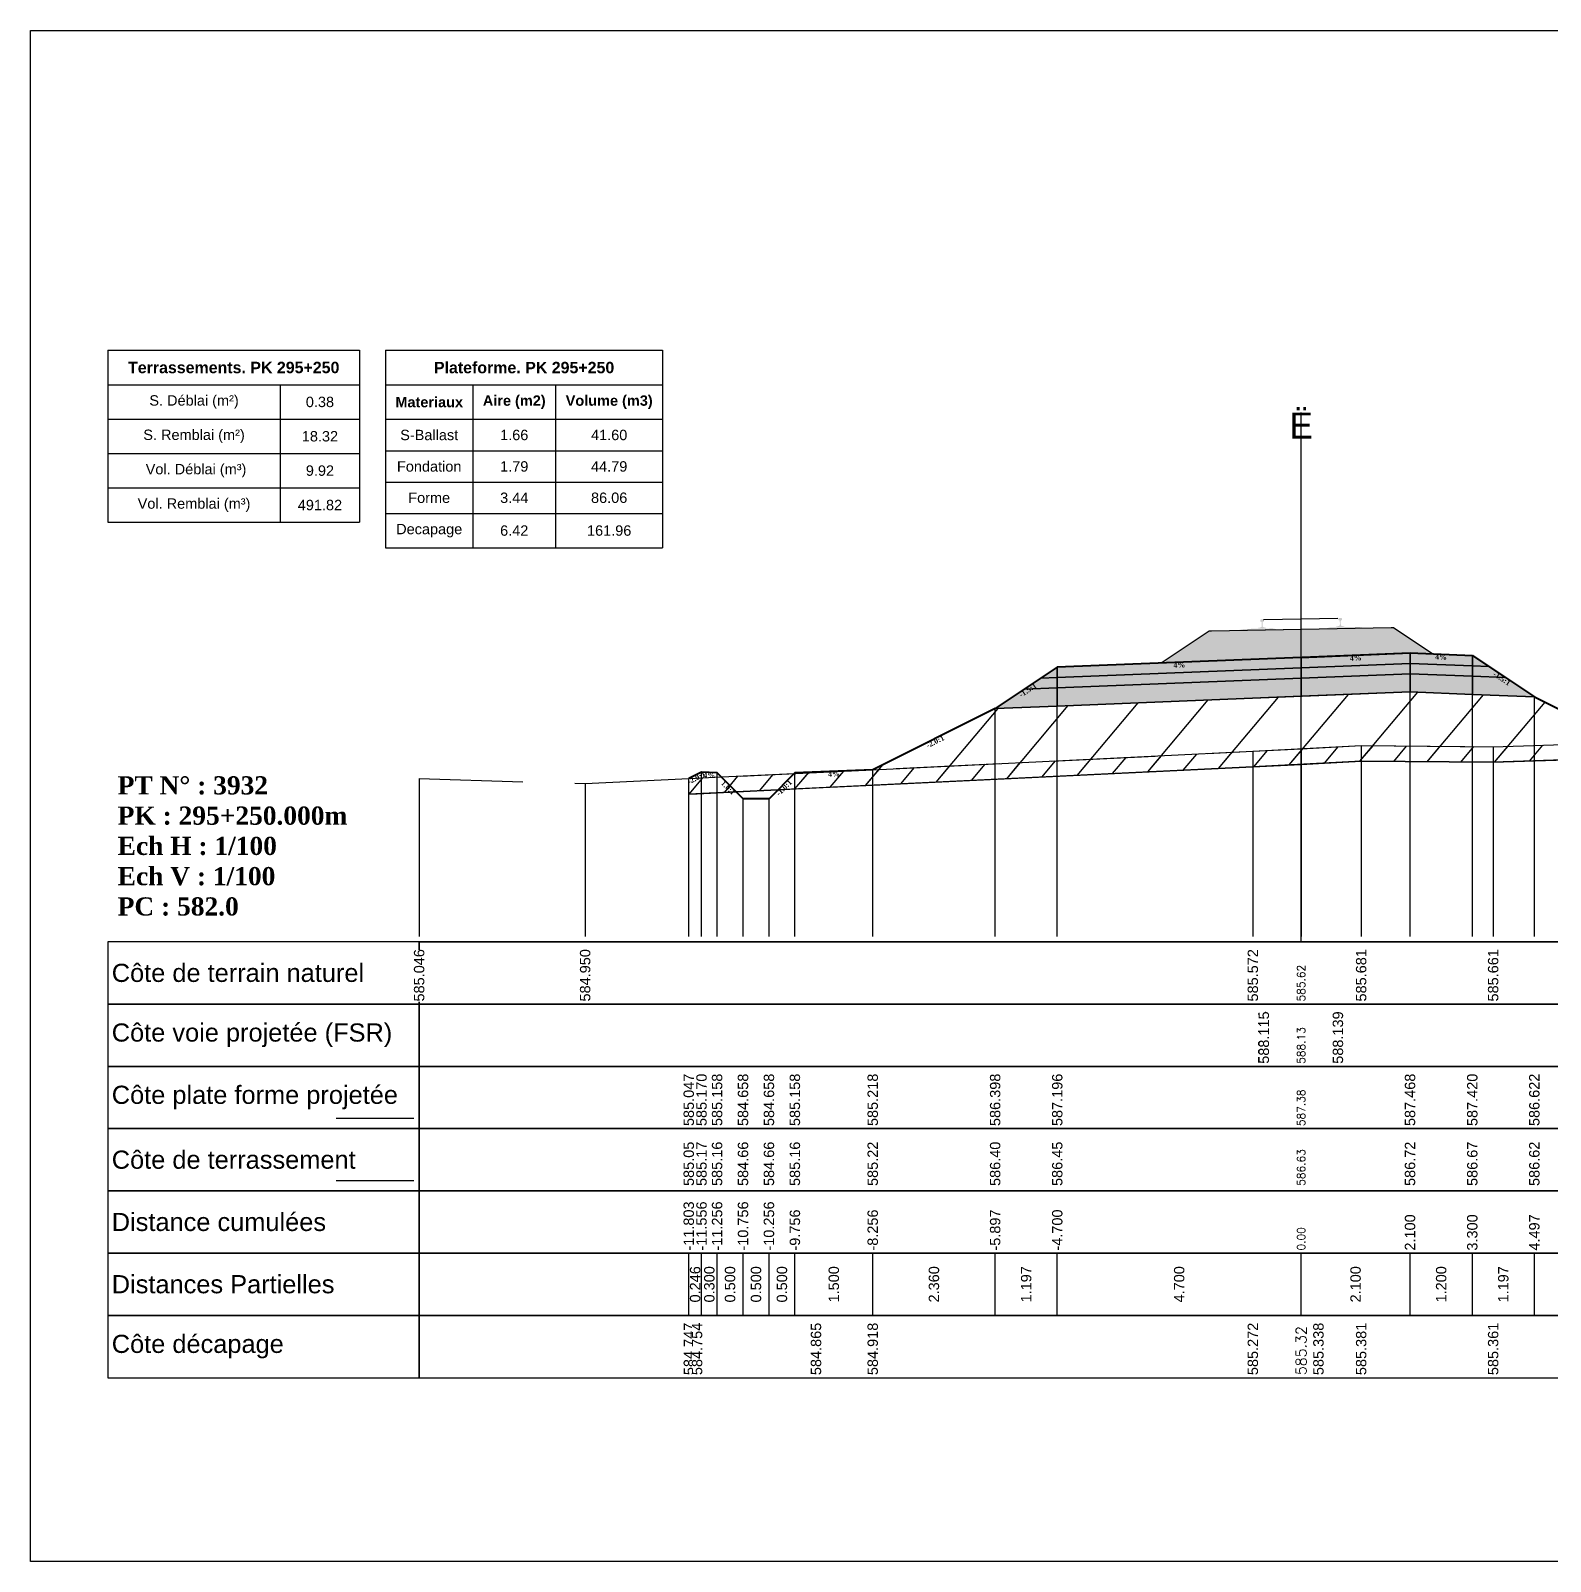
# Model space of a CAD drawing. Header units: millimetres. Extents: x 2762 to 3076, y 916 to 3305.
# Drawn here: x 2873.89 to 2903.18, y 1986.74 to 2016.24 of the extents above; entities that cross this region are included whole.
import ezdxf

# ---------------------------------------------------------------- set-up
doc = ezdxf.new("R2010")
doc.units = ezdxf.units.MM
doc.header["$LTSCALE"] = 2
doc.linetypes.add('CACHE', pattern=[9.525, 6.35, -3.175])
doc.linetypes.add('DASHED', pattern=[0.75, 0.5, -0.25])
for name, color, linetype in [('C-ANNO-TABL', 1, 'Continuous'), ('C-ANNO-TABL-TEXT', 150, 'Continuous'), ('C-ANNO-TABL-TITL', 150, 'Continuous'), ('C-ANNO-TABL-TTBL', 5, 'Continuous'), ('C-ROAD-CORR', 5, 'Continuous'), ('C-ROAD-SCTN', 7, 'Continuous')]:
    doc.layers.add(name, color=color, linetype=linetype)
doc.styles.add('ARIAL', font='arial.ttf')
doc.styles.add('C3D_Etiquette', font='romans.shx')
doc.styles.add('C3D_Profil_Travers', font='romans.shx')
doc.styles.get("Standard").update_dxf_attribs({"font": 'arial.ttf'})

msp = doc.modelspace()

# ---------------------------------------------------------------- hatches: boundary and pattern name
at = {"linetype": 'Continuous', "lineweight": -3}
msp.add_hatch(color=254, dxfattribs=at).paths.add_polyline_path([(2897.169, 2004.506), (2897.166, 2004.691), (2897.28, 2004.714), (2897.628, 2004.72), (2897.628, 2004.726), (2897.554, 2004.725), (2897.554, 2004.734), (2897.555, 2004.735), (2897.556, 2004.736), (2897.558, 2004.737), (2897.578, 2004.739), (2897.581, 2004.739), (2897.584, 2004.74), (2897.612, 2004.751), (2897.614, 2004.753), (2897.615, 2004.754), (2897.616, 2004.755), (2897.617, 2004.76), (2897.618, 2004.767), (2897.619, 2004.776), (2897.62, 2004.786), (2897.62, 2004.81), (2897.619, 2004.826), (2897.618, 2004.832), (2897.617, 2004.838), (2897.616, 2004.843), (2897.616, 2004.844), (2897.615, 2004.848), (2897.614, 2004.85), (2897.613, 2004.851), (2897.612, 2004.852), (2897.61, 2004.853), (2897.595, 2004.858), (2897.592, 2004.86), (2897.592, 2004.861), (2897.591, 2004.862), (2897.591, 2004.865), (2897.591, 2004.883), (2897.591, 2004.887), (2897.592, 2004.89), (2897.594, 2004.892), (2897.596, 2004.894), (2897.599, 2004.895), (2897.6, 2004.895), (2897.604, 2004.896), (2897.608, 2004.897), (2897.611, 2004.897), (2897.615, 2004.897), (2897.62, 2004.898), (2897.623, 2004.898), (2897.626, 2004.898), (2897.63, 2004.898), (2897.633, 2004.898), (2897.637, 2004.898), (2897.642, 2004.898), (2897.645, 2004.897), (2897.649, 2004.897), (2897.653, 2004.896), (2897.654, 2004.896), (2897.656, 2004.895), (2897.659, 2004.893), (2897.661, 2004.891), (2897.662, 2004.889), (2897.663, 2004.884), (2897.663, 2004.866), (2897.663, 2004.864), (2897.662, 2004.862), (2897.662, 2004.861), (2897.659, 2004.859), (2897.644, 2004.854), (2897.643, 2004.853), (2897.641, 2004.851), (2897.64, 2004.85), (2897.64, 2004.848), (2897.639, 2004.845), (2897.638, 2004.843), (2897.638, 2004.839), (2897.637, 2004.832), (2897.637, 2004.826), (2897.636, 2004.81), (2897.637, 2004.786), (2897.638, 2004.776), (2897.639, 2004.767), (2897.641, 2004.76), (2897.642, 2004.756), (2897.642, 2004.754), (2897.644, 2004.753), (2897.646, 2004.752), (2897.674, 2004.742), (2897.677, 2004.741), (2897.681, 2004.74), (2897.701, 2004.739), (2897.702, 2004.739), (2897.703, 2004.738), (2897.704, 2004.737), (2897.704, 2004.727), (2897.63, 2004.726), (2897.63, 2004.72), (2897.834, 2004.724), (2897.966, 2004.695), (2898.8, 2004.71), (2898.931, 2004.743), (2899.135, 2004.747), (2899.135, 2004.752), (2899.061, 2004.751), (2899.061, 2004.761), (2899.062, 2004.762), (2899.063, 2004.762), (2899.064, 2004.763), (2899.084, 2004.765), (2899.088, 2004.765), (2899.091, 2004.767), (2899.119, 2004.777), (2899.121, 2004.779), (2899.122, 2004.78), (2899.123, 2004.782), (2899.124, 2004.786), (2899.125, 2004.793), (2899.126, 2004.802), (2899.127, 2004.812), (2899.126, 2004.836), (2899.125, 2004.852), (2899.125, 2004.858), (2899.124, 2004.864), (2899.123, 2004.869), (2899.123, 2004.871), (2899.122, 2004.874), (2899.121, 2004.876), (2899.12, 2004.877), (2899.118, 2004.879), (2899.117, 2004.879), (2899.102, 2004.885), (2899.099, 2004.886), (2899.098, 2004.887), (2899.098, 2004.889), (2899.098, 2004.891), (2899.097, 2004.909), (2899.098, 2004.914), (2899.099, 2004.916), (2899.101, 2004.918), (2899.103, 2004.92), (2899.106, 2004.921), (2899.107, 2004.922), (2899.11, 2004.922), (2899.114, 2004.923), (2899.118, 2004.923), (2899.122, 2004.924), (2899.127, 2004.924), (2899.13, 2004.924), (2899.133, 2004.924), (2899.136, 2004.924), (2899.14, 2004.924), (2899.144, 2004.924), (2899.149, 2004.924), (2899.152, 2004.924), (2899.156, 2004.923), (2899.16, 2004.922), (2899.161, 2004.922), (2899.163, 2004.921), (2899.165, 2004.919), (2899.168, 2004.917), (2899.169, 2004.915), (2899.169, 2004.91), (2899.17, 2004.892), (2899.17, 2004.89), (2899.169, 2004.888), (2899.169, 2004.887), (2899.166, 2004.886), (2899.151, 2004.88), (2899.149, 2004.879), (2899.148, 2004.878), (2899.147, 2004.876), (2899.146, 2004.875), (2899.146, 2004.871), (2899.145, 2004.869), (2899.144, 2004.865), (2899.144, 2004.859), (2899.143, 2004.852), (2899.143, 2004.836), (2899.143, 2004.813), (2899.145, 2004.802), (2899.146, 2004.793), (2899.147, 2004.786), (2899.148, 2004.782), (2899.149, 2004.781), (2899.15, 2004.779), (2899.153, 2004.778), (2899.181, 2004.768), (2899.184, 2004.767), (2899.187, 2004.767), (2899.207, 2004.765), (2899.209, 2004.765), (2899.21, 2004.764), (2899.211, 2004.763), (2899.211, 2004.753), (2899.137, 2004.752), (2899.137, 2004.747), (2899.485, 2004.753), (2899.6, 2004.734), (2899.604, 2004.549)])
h = msp.add_hatch(dxfattribs=at)
h.set_pattern_fill('GRAVEL', color=252, scale=0.009, style=0)
h.set_pattern_definition([(228.0128, (2895.843941, 2004.28803), (-1.8288, -2.0574), [0.030755, -3.0447435]), (184.96974, (2895.823367, 2004.265169), (2.743199999, 0.228600013), [0.0527764, -5.2248644]), (132.51045, (2895.77079, 2004.260597), (2.286, -2.5146), [0.0372133, -3.684125]), (267.2737, (2895.681635, 2004.203447), (0.2286, 4.572), [0.0480604, -4.7579794]), (292.83365, (2895.679349, 2004.155441), (-1.143, 2.7432), [0.047127, -4.6655827]), (357.2737, (2895.697637, 2004.112007), (-4.572, 0.2286), [0.0480604, -4.7579794]), (37.69424, (2895.7456434, 2004.1097214), (-2.9718, -2.286), [0.0635574, -6.2921804]), (72.25533, (2895.795935, 2004.148583), (1.6002, 5.0292), [0.0600048, -5.940473]), (121.42957, (2895.814223, 2004.205733), (-1.8288, 2.9718), [0.048223, -4.774099]), (175.23636, (2895.789077, 2004.246881), (2.5146, -0.2286), [0.055054, -2.697654]), (222.39744, (2895.7342134, 2004.2514534), (-2.7432, -2.5146), [0.071197, -7.0485095]), (138.81407, (2895.90795, 2004.201161), (-1.6002, 1.3716), [0.0243004, -2.405751]), (171.46923, (2895.889661, 2004.217163), (2.9718, -0.4572), [0.0462314, -4.5769175]), (225, (2895.84394, 2004.22402), (-3e-17, -0.2286), [0.032329, -0.29096]), (203.1986, (2895.82794, 2004.251453), (1.143, 0.4572), [0.01741, -1.723556]), (291.8014, (2895.811937, 2004.244595), (-0.2286, 0.6858), [0.024621, -1.206428]), (30.9638, (2895.82108, 2004.221735), (0.6858, 0.4572), [0.039989, -1.292967]), (161.565, (2895.85537, 2004.24231), (0.4572, -0.2286), [0.028916, -0.693981]), (16.38954, (2895.67935, 2004.244595), (2.286, 0.6858), [0.040508, -4.0102944]), (70.34618, (2895.718211, 2004.256025), (-0.9144, -2.5146), [0.033984, -3.3643994]), (293.1986, (2895.85537, 2004.28803), (-0.4572, 1.143), [0.034819, -1.7061465]), (343.61046, (2895.869087, 2004.256025), (-2.286, 0.6858), [0.040508, -4.0102944]), (339.44395, (2895.67935, 2004.102863), (-1.143, 0.4572), [0.039063, -1.914096]), (294.77514, (2895.715925, 2004.089147), (-1.143, 2.5146), [0.0327305, -3.2403234]), (66.8014, (2895.857657, 2004.05943), (0.4572, 1.143), [0.034819, -1.7061465]), (17.35402, (2895.871373, 2004.091433), (-2.9718, -0.9144), [0.0383204, -3.793714]), (69.44395, (2895.745643, 2004.05943), (-0.4572, -1.143), [0.0195316, -1.933628]), (101.3099, (2895.84394, 2004.05943), (-0.2286, 0.9144), [0.011656, -1.1539795]), (165.9638, (2895.841655, 2004.07086), (0.6858, -0.2286), [0.047127, -0.895415]), (186.009, (2895.795935, 2004.08229), (2.286, 0.2286), [0.043674, -4.323723]), (303.69, (2895.82108, 2004.20116), (-0.2286, 0.4572), [0.032969, -0.79126]), (353.15723, (2895.839369, 2004.173729), (3.8862, -0.4572), [0.05756, -5.698441]), (60.9454, (2895.89652, 2004.166871), (-0.9144, -1.6002), [0.023536, -2.330045]), (90, (2895.90795, 2004.18745), (-0.2286, 0.2286), [0.013716, -0.214884]), (120.25644, (2895.791363, 2004.089147), (0.9144, -1.6002), [0.031758, -3.1440547]), (48.0128, (2895.775361, 2004.11658), (1.8288, 2.0574), [0.06151, -3.0139886]), (0, (2895.8165, 2004.1623), (0.2286, 0.2286), [0.059436, -0.169164]), (325.30485, (2895.875945, 2004.1623), (2.286, -1.6002), [0.036145, -3.5783385]), (254.0546, (2895.905663, 2004.141725), (-0.2286, -0.9144), [0.033285, -1.6309485]), (207.64598, (2895.896519, 2004.109721), (-4.3434, -2.286), [0.054193, -5.365122]), (175.42608, (2895.848513, 2004.084575), (-2.9718, 0.2286), [0.0573327, -5.675926])])
h.paths.add_polyline_path([(2895.679, 2004.059), (2896.608, 2004.679), (2896.652, 2004.679), (2900.114, 2004.739), (2900.158, 2004.739), (2900.916, 2004.234), (2900.48, 2004.251)])
h = msp.add_hatch(color=11, dxfattribs=at)
h.paths.add_polyline_path([(2901.68, 2004.003), (2901.68, 2004.203), (2901.999, 2003.991)])
h.paths.add_polyline_path([(2900.48, 2004.051), (2900.48, 2004.251), (2901.68, 2004.203), (2901.68, 2004.003)])
h.paths.add_polyline_path([(2898.38, 2003.967), (2898.38, 2004.167), (2900.48, 2004.251), (2900.48, 2004.051)])
h.paths.add_polyline_path([(2893.68, 2003.779), (2893.68, 2003.979), (2898.38, 2004.167), (2898.38, 2003.967)])
h.paths.add_polyline_path([(2893.36, 2003.767), (2893.68, 2003.979), (2893.68, 2003.779)])
h = msp.add_hatch(color=30, dxfattribs=at)
h.paths.add_polyline_path([(2901.68, 2003.803), (2901.68, 2004.003), (2901.999, 2003.991), (2902.318, 2003.778)])
h.paths.add_polyline_path([(2900.48, 2003.851), (2900.48, 2004.051), (2901.68, 2004.003), (2901.68, 2003.803)])
h.paths.add_polyline_path([(2898.38, 2003.767), (2898.38, 2003.967), (2900.48, 2004.051), (2900.48, 2003.851)])
h.paths.add_polyline_path([(2893.68, 2003.579), (2893.68, 2003.779), (2898.38, 2003.967), (2898.38, 2003.767)])
h.paths.add_polyline_path([(2893.041, 2003.554), (2893.36, 2003.767), (2893.68, 2003.779), (2893.68, 2003.579)])
h = msp.add_hatch(color=83, dxfattribs=at)
h.paths.add_polyline_path([(2901.68, 2003.453), (2901.68, 2003.803), (2902.318, 2003.778), (2902.876, 2003.406)])
h.paths.add_polyline_path([(2900.48, 2003.501), (2900.48, 2003.851), (2901.68, 2003.803), (2901.68, 2003.453)])
h.paths.add_polyline_path([(2898.38, 2003.417), (2898.38, 2003.767), (2900.48, 2003.851), (2900.48, 2003.501)])
h.paths.add_polyline_path([(2893.68, 2003.229), (2893.68, 2003.579), (2898.38, 2003.767), (2898.38, 2003.417)])
h.paths.add_polyline_path([(2892.483, 2003.182), (2893.041, 2003.554), (2893.68, 2003.579), (2893.68, 2003.229)])
h = msp.add_hatch(dxfattribs=at)
h.set_pattern_fill('_U', color=3, angle=50, style=0, pattern_type=0)
h.set_pattern_definition([(50, (2907.4833, 2002.3268), (-0.766044, 0.642788), [])])
h.paths.add_polyline_path([(2907.483, 2002.327), (2907.627, 2002.47), (2907.927, 2002.482), (2907.967, 2002.643), (2907.967, 2002.343)])
h.paths.add_polyline_path([(2888.295, 2001.614), (2888.623, 2001.942), (2890.123, 2002.002), (2892.483, 2003.182), (2900.48, 2003.501), (2902.876, 2003.406), (2904.627, 2002.53), (2906.127, 2002.47), (2906.31, 2002.287), (2902.082, 2002.144), (2899.538, 2002.165), (2897.45, 2002.056)])
h.paths.add_polyline_path([(2886.577, 2001.531), (2886.577, 2001.831), (2886.823, 2001.954), (2887.123, 2001.942), (2887.49, 2001.575), (2886.581, 2001.531)])
h = msp.add_hatch(dxfattribs=at)
h.set_pattern_fill('_U', color=150, scale=0.5, angle=50, style=0, pattern_type=0)
h.set_pattern_definition([(50, (2907.48325, 2002.3268), (-0.383022, 0.321394), [])])
h.paths.add_polyline_path([(2907.483, 2002.327), (2907.627, 2002.47), (2907.927, 2002.482), (2907.967, 2002.643), (2907.967, 2002.343)])
h.paths.add_polyline_path([(2904.627, 2002.53), (2907.967, 2002.643), (2907.927, 2002.482), (2907.627, 2002.47), (2907.483, 2002.327), (2906.31, 2002.287), (2906.127, 2002.47)])
h.paths.add_polyline_path([(2888.295, 2001.614), (2888.61, 2001.929), (2890.123, 2002.002), (2897.45, 2002.356), (2899.538, 2002.465), (2902.082, 2002.444), (2904.627, 2002.53), (2906.127, 2002.47), (2906.31, 2002.287), (2902.082, 2002.144), (2899.538, 2002.165), (2897.45, 2002.056)])
h.paths.add_polyline_path([(2887.204, 2001.861), (2888.61, 2001.929), (2888.295, 2001.614), (2887.49, 2001.575)])
h.paths.add_polyline_path([(2886.577, 2001.531), (2886.577, 2001.831), (2887.204, 2001.861), (2887.49, 2001.575), (2886.581, 2001.531)])

# ---------------------------------------------------------------- linework, layer by layer
at = {"color": 7, "linetype": 'Continuous', "lineweight": -3}
for p, q in [((2898.38, 1998.684), (2898.38, 2008.884)), ((2881.379, 1998.684), (2915.381, 1998.684)), ((2886.577, 1991.484), (2886.577, 1992.684)), ((2886.823, 1991.484), (2886.823, 1992.684)), ((2886.823, 1991.484), (2886.823, 1992.684)), ((2887.123, 1991.484), (2887.123, 1992.684)), ((2887.123, 1991.484), (2887.123, 1992.684)), ((2887.623, 1991.484), (2887.623, 1992.684)), ((2887.623, 1991.484), (2887.623, 1992.684)), ((2888.123, 1991.484), (2888.123, 1992.684)), ((2888.123, 1991.484), (2888.123, 1992.684)), ((2888.623, 1991.484), (2888.623, 1992.684)), ((2888.623, 1991.484), (2888.623, 1992.684)), ((2890.123, 1991.484), (2890.123, 1992.684)), ((2890.123, 1991.484), (2890.123, 1992.684)), ((2892.483, 1991.484), (2892.483, 1992.684)), ((2892.483, 1991.484), (2892.483, 1992.684)), ((2893.68, 1991.484), (2893.68, 1992.684)), ((2893.68, 1991.484), (2893.68, 1992.684)), ((2898.38, 1991.484), (2898.38, 1992.684)), ((2898.38, 1991.484), (2898.38, 1992.684)), ((2900.48, 1991.484), (2900.48, 1992.684)), ((2900.48, 1991.484), (2900.48, 1992.684)), ((2901.68, 1991.484), (2901.68, 1992.684)), ((2901.68, 1991.484), (2901.68, 1992.684)), ((2902.876, 1991.484), (2902.876, 1992.684)), ((2902.876, 1991.484), (2902.876, 1992.684))]:
    msp.add_line(p, q, dxfattribs=at)
at = {"color": 251, "linetype": 'Continuous', "lineweight": -3}
for p, q in [((2895.679, 2004.059), (2896.608, 2004.679)), ((2896.608, 2004.679), (2896.652, 2004.679)), ((2896.652, 2004.679), (2900.114, 2004.739)), ((2900.114, 2004.739), (2900.158, 2004.739)), ((2900.158, 2004.739), (2900.916, 2004.234)), ((2900.48, 2004.251), (2895.679, 2004.059)), ((2898.38, 2004.167), (2900.48, 2004.251)), ((2900.916, 2004.234), (2900.48, 2004.251)), ((2900.48, 2004.051), (2900.48, 2004.251)), ((2900.48, 2004.251), (2901.68, 2004.203)), ((2900.48, 2004.251), (2900.48, 2004.051)), ((2893.36, 2003.767), (2893.68, 2003.979)), ((2893.68, 2003.979), (2898.38, 2004.167)), ((2893.68, 2003.779), (2893.68, 2003.979)), ((2893.68, 2003.979), (2893.68, 2003.779)), ((2898.38, 2003.967), (2893.68, 2003.779)), ((2898.38, 2003.967), (2898.38, 2004.167)), ((2898.38, 2004.167), (2898.38, 2003.967)), ((2900.48, 2004.051), (2898.38, 2003.967)), ((2901.68, 2004.003), (2900.48, 2004.051)), ((2901.68, 2004.003), (2901.68, 2004.203)), ((2901.68, 2004.203), (2901.999, 2003.991)), ((2901.68, 2004.203), (2901.68, 2004.003)), ((2901.999, 2003.991), (2901.68, 2004.003)), ((2893.68, 2003.779), (2893.36, 2003.767))]:
    msp.add_line(p, q, dxfattribs=at)
at = {"color": 53, "linetype": 'Continuous', "lineweight": -3}
for p, q in [((2893.68, 2003.779), (2898.38, 2003.967)), ((2898.38, 2003.967), (2900.48, 2004.051)), ((2898.38, 2003.767), (2898.38, 2003.967)), ((2898.38, 2003.967), (2898.38, 2003.767)), ((2900.48, 2003.851), (2900.48, 2004.051)), ((2900.48, 2004.051), (2901.68, 2004.003)), ((2900.48, 2004.051), (2900.48, 2003.851)), ((2901.68, 2003.803), (2901.68, 2004.003)), ((2901.68, 2004.003), (2901.999, 2003.991)), ((2901.68, 2004.003), (2901.68, 2003.803)), ((2901.999, 2003.991), (2902.318, 2003.778)), ((2893.041, 2003.554), (2893.36, 2003.767)), ((2893.36, 2003.767), (2893.68, 2003.779)), ((2893.68, 2003.579), (2893.68, 2003.779)), ((2893.68, 2003.779), (2893.68, 2003.579)), ((2898.38, 2003.767), (2893.68, 2003.579)), ((2893.68, 2003.579), (2898.38, 2003.767)), ((2900.48, 2003.851), (2898.38, 2003.767)), ((2898.38, 2003.767), (2900.48, 2003.851)), ((2898.38, 2003.417), (2898.38, 2003.767)), ((2898.38, 2003.767), (2898.38, 2003.417)), ((2901.68, 2003.803), (2900.48, 2003.851)), ((2900.48, 2003.501), (2900.48, 2003.851)), ((2900.48, 2003.851), (2901.68, 2003.803)), ((2900.48, 2003.851), (2900.48, 2003.501)), ((2902.318, 2003.778), (2901.68, 2003.803)), ((2901.68, 2003.453), (2901.68, 2003.803)), ((2901.68, 2003.803), (2902.318, 2003.778)), ((2901.68, 2003.803), (2901.68, 2003.453)), ((2902.318, 2003.778), (2902.876, 2003.406)), ((2892.483, 2003.182), (2893.041, 2003.554)), ((2893.68, 2003.579), (2893.041, 2003.554)), ((2893.041, 2003.554), (2893.68, 2003.579)), ((2893.68, 2003.229), (2893.68, 2003.579)), ((2893.68, 2003.579), (2893.68, 2003.229)), ((2898.38, 2003.417), (2893.68, 2003.229)), ((2900.48, 2003.501), (2898.38, 2003.417)), ((2901.68, 2003.453), (2900.48, 2003.501)), ((2902.876, 2003.406), (2901.68, 2003.453)), ((2893.68, 2003.229), (2892.483, 2003.182))]:
    msp.add_line(p, q, dxfattribs=at)
at = {"color": 253, "linetype": 'Continuous', "lineweight": -3}
for p, q in [((2892.483, 2003.182), (2900.48, 2003.501)), ((2900.48, 2003.501), (2902.876, 2003.406)), ((2902.876, 2003.406), (2904.627, 2002.53)), ((2890.123, 2002.002), (2892.483, 2003.182)), ((2897.45, 2002.356), (2899.538, 2002.465)), ((2899.538, 2002.465), (2902.082, 2002.444)), ((2902.082, 2002.444), (2904.627, 2002.53)), ((2890.123, 2002.002), (2897.45, 2002.356)), ((2899.538, 2002.165), (2897.45, 2002.056)), ((2899.538, 2002.165), (2897.45, 2002.056)), ((2902.082, 2002.144), (2899.538, 2002.165)), ((2902.082, 2002.144), (2899.538, 2002.165)), ((2906.31, 2002.287), (2902.082, 2002.144)), ((2906.31, 2002.287), (2902.082, 2002.144)), ((2886.577, 2001.831), (2886.823, 2001.954)), ((2886.823, 2001.954), (2887.123, 2001.942)), ((2887.123, 2001.942), (2887.49, 2001.575)), ((2887.204, 2001.861), (2888.61, 2001.929)), ((2897.45, 2002.056), (2888.295, 2001.614)), ((2897.45, 2002.056), (2888.295, 2001.614)), ((2888.295, 2001.614), (2888.623, 2001.942)), ((2888.295, 2001.614), (2888.61, 2001.929)), ((2888.61, 2001.929), (2888.295, 2001.614)), ((2888.61, 2001.929), (2890.123, 2002.002)), ((2888.623, 2001.942), (2890.123, 2002.002)), ((2886.577, 2001.831), (2887.204, 2001.861)), ((2886.577, 2001.531), (2886.577, 2001.831)), ((2886.577, 2001.531), (2886.577, 2001.831)), ((2887.49, 2001.575), (2887.204, 2001.861)), ((2887.204, 2001.861), (2887.49, 2001.575)), ((2888.295, 2001.614), (2887.49, 2001.575)), ((2887.49, 2001.575), (2888.295, 2001.614)), ((2888.295, 2001.614), (2888.123, 2001.442)), ((2886.581, 2001.531), (2886.577, 2001.531)), ((2886.581, 2001.531), (2886.577, 2001.531)), ((2887.49, 2001.575), (2886.581, 2001.531)), ((2887.49, 2001.575), (2886.581, 2001.531)), ((2887.623, 2001.442), (2887.49, 2001.575)), ((2888.123, 2001.442), (2887.623, 2001.442))]:
    msp.add_line(p, q, dxfattribs=at)
at = {"color": 8, "linetype": 'CACHE', "lineweight": -3}
for p, q in [((2898.38, 1998.784), (2898.38, 2003.417)), ((2898.38, 1998.784), (2898.38, 2003.417)), ((2900.48, 1998.784), (2900.48, 2003.501)), ((2901.68, 1998.784), (2901.68, 2003.453)), ((2902.876, 1998.784), (2902.876, 2003.406)), ((2892.483, 1998.784), (2892.483, 2003.182)), ((2893.68, 1998.784), (2893.68, 2003.229)), ((2886.823, 1998.784), (2886.823, 2001.954)), ((2887.123, 1998.784), (2887.123, 2001.942)), ((2888.623, 1998.784), (2888.623, 2001.942)), ((2890.123, 1998.784), (2890.123, 2002.002)), ((2886.577, 1998.784), (2886.577, 2001.831)), ((2887.623, 1998.784), (2887.623, 2001.442)), ((2888.123, 1998.784), (2888.123, 2001.442))]:
    msp.add_line(p, q, dxfattribs=at)
at = {"color": 105, "linetype": 'DASHED', "lineweight": -3, "ltscale": 2}
for p, q in [((2902.082, 2002.444), (2915.38, 2002.893)), ((2898.38, 2002.404), (2899.538, 2002.465)), ((2899.538, 2002.465), (2902.082, 2002.444)), ((2884.58, 2001.734), (2897.45, 2002.356)), ((2897.45, 2002.356), (2898.38, 2002.404)), ((2881.38, 2001.83), (2884.58, 2001.734))]:
    msp.add_line(p, q, dxfattribs=at)
at = {"color": 98, "linetype": 'CACHE', "lineweight": -3}
for p, q in [((2899.538, 2002.465), (2899.538, 1998.784)), ((2897.45, 2002.356), (2897.45, 1998.784)), ((2898.38, 2002.404), (2898.38, 1998.784)), ((2902.082, 2002.444), (2902.082, 1998.784)), ((2881.38, 2001.83), (2881.38, 1998.784)), ((2884.58, 2001.734), (2884.58, 1998.784))]:
    msp.add_line(p, q, dxfattribs=at)
at = {"color": 6, "linetype": 'Continuous', "lineweight": -3}
for p, q in [((2898.714, 2002.122), (2899.538, 2002.165)), ((2899.538, 2002.165), (2902.082, 2002.144)), ((2902.082, 2002.144), (2903.495, 2002.192)), ((2890.123, 2001.702), (2897.45, 2002.056)), ((2897.45, 2002.056), (2898.38, 2002.104)), ((2898.38, 2002.104), (2898.714, 2002.122)), ((2886.737, 2001.538), (2889.03, 2001.649)), ((2889.03, 2001.649), (2890.123, 2001.702)), ((2886.577, 2001.531), (2886.581, 2001.531)), ((2886.581, 2001.531), (2886.737, 2001.538))]:
    msp.add_line(p, q, dxfattribs=at)
at = {"color": 154, "linetype": 'Continuous', "lineweight": -3}
msp.add_line((2879.779, 1995.284), (2881.279, 1995.284), dxfattribs=at)
at = {"color": 1, "linetype": 'Continuous', "lineweight": -3}
msp.add_line((2879.779, 1994.084), (2881.279, 1994.084), dxfattribs=at)
at = {"color": 7, "linetype": 'Continuous', "lineweight": -3}
for points in [[(2881.379, 1997.484), (2881.379, 1998.684), (2875.379, 1998.684), (2875.379, 1997.484)], [(2881.379, 1997.484), (2915.381, 1997.484), (2915.381, 1998.684), (2881.379, 1998.684)], [(2881.379, 1996.284), (2881.379, 1997.484), (2875.379, 1997.484), (2875.379, 1996.284)], [(2881.379, 1996.284), (2915.381, 1996.284), (2915.381, 1997.484), (2881.379, 1997.484)], [(2881.379, 1995.084), (2881.379, 1996.284), (2875.379, 1996.284), (2875.379, 1995.084)], [(2881.379, 1995.084), (2915.381, 1995.084), (2915.381, 1996.284), (2881.379, 1996.284)], [(2881.379, 1993.884), (2881.379, 1995.084), (2875.379, 1995.084), (2875.379, 1993.884)], [(2881.379, 1993.884), (2915.381, 1993.884), (2915.381, 1995.084), (2881.379, 1995.084)], [(2881.379, 1992.684), (2881.379, 1993.884), (2875.379, 1993.884), (2875.379, 1992.684)], [(2881.379, 1992.684), (2915.381, 1992.684), (2915.381, 1993.884), (2881.379, 1993.884)], [(2881.379, 1991.484), (2881.379, 1992.684), (2875.379, 1992.684), (2875.379, 1991.484)], [(2881.379, 1991.484), (2915.381, 1991.484), (2915.381, 1992.684), (2881.379, 1992.684)], [(2881.379, 1990.284), (2881.379, 1991.484), (2875.379, 1991.484), (2875.379, 1990.284)], [(2881.379, 1990.284), (2915.381, 1990.284), (2915.381, 1991.484), (2881.379, 1991.484)]]:
    msp.add_3dface(points, dxfattribs=at)
at = {"layer": 'C-ANNO-TABL', "color": 7, "linetype": 'Continuous', "lineweight": -3}
for p, q in [((2875.379, 2009.419), (2878.701, 2009.419)), ((2878.701, 2009.419), (2880.232, 2009.419)), ((2878.701, 2009.419), (2878.701, 2008.757)), ((2880.732, 2009.416), (2882.414, 2009.416)), ((2882.414, 2009.416), (2884.01, 2009.416)), ((2882.414, 2009.416), (2882.414, 2008.754)), ((2884.01, 2009.416), (2886.073, 2009.416)), ((2884.01, 2009.416), (2884.01, 2008.754)), ((2875.379, 2008.757), (2878.701, 2008.757)), ((2878.701, 2008.757), (2880.232, 2008.757)), ((2878.701, 2008.757), (2878.701, 2008.095)), ((2880.732, 2008.754), (2882.414, 2008.754)), ((2882.414, 2008.754), (2884.01, 2008.754)), ((2882.414, 2008.754), (2882.414, 2008.147)), ((2884.01, 2008.754), (2886.073, 2008.754)), ((2884.01, 2008.754), (2884.01, 2008.147)), ((2875.379, 2008.095), (2878.701, 2008.095)), ((2878.701, 2008.095), (2880.232, 2008.095)), ((2878.701, 2008.095), (2878.701, 2007.432)), ((2880.732, 2008.147), (2882.414, 2008.147)), ((2882.414, 2008.147), (2884.01, 2008.147)), ((2882.414, 2008.147), (2882.414, 2007.543)), ((2884.01, 2008.147), (2886.073, 2008.147)), ((2884.01, 2008.147), (2884.01, 2007.543)), ((2880.732, 2007.543), (2882.414, 2007.543)), ((2882.414, 2007.543), (2884.01, 2007.543)), ((2882.414, 2007.543), (2882.414, 2006.939)), ((2884.01, 2007.543), (2886.073, 2007.543)), ((2884.01, 2007.543), (2884.01, 2006.939)), ((2875.379, 2007.432), (2878.701, 2007.432)), ((2878.701, 2007.432), (2880.232, 2007.432)), ((2878.701, 2007.432), (2878.701, 2006.77)), ((2880.732, 2006.939), (2882.414, 2006.939)), ((2882.414, 2006.939), (2884.01, 2006.939)), ((2882.414, 2006.939), (2882.414, 2006.28)), ((2884.01, 2006.939), (2886.073, 2006.939)), ((2884.01, 2006.939), (2884.01, 2006.28))]:
    msp.add_line(p, q, dxfattribs=at)
at = {"layer": 'C-ANNO-TABL-TTBL', "color": 7, "linetype": 'Continuous', "lineweight": -3}
for p, q in [((2875.379, 2010.084), (2880.232, 2010.084)), ((2875.379, 2010.084), (2875.379, 2009.419)), ((2880.232, 2010.084), (2880.232, 2009.419)), ((2880.732, 2010.084), (2886.073, 2010.084)), ((2880.732, 2010.084), (2880.732, 2009.416)), ((2886.073, 2010.084), (2886.073, 2009.416)), ((2875.379, 2009.419), (2875.379, 2008.757)), ((2880.232, 2009.419), (2880.232, 2008.757)), ((2880.732, 2009.416), (2880.732, 2008.754)), ((2886.073, 2009.416), (2886.073, 2008.754)), ((2875.379, 2008.757), (2875.379, 2008.095)), ((2880.232, 2008.757), (2880.232, 2008.095)), ((2880.732, 2008.754), (2880.732, 2008.147)), ((2886.073, 2008.754), (2886.073, 2008.147)), ((2875.379, 2008.095), (2875.379, 2007.432)), ((2880.232, 2008.095), (2880.232, 2007.432)), ((2880.732, 2008.147), (2880.732, 2007.543)), ((2886.073, 2008.147), (2886.073, 2007.543)), ((2880.732, 2007.543), (2880.732, 2006.939)), ((2886.073, 2007.543), (2886.073, 2006.939)), ((2875.379, 2007.432), (2875.379, 2006.77)), ((2880.232, 2007.432), (2880.232, 2006.77)), ((2880.732, 2006.939), (2880.732, 2006.28)), ((2886.073, 2006.939), (2886.073, 2006.28)), ((2875.379, 2006.77), (2878.701, 2006.77)), ((2878.701, 2006.77), (2880.232, 2006.77)), ((2880.732, 2006.28), (2882.414, 2006.28)), ((2882.414, 2006.28), (2884.01, 2006.28)), ((2884.01, 2006.28), (2886.073, 2006.28))]:
    msp.add_line(p, q, dxfattribs=at)
at = {"layer": 'C-ROAD-CORR', "color": 1, "linetype": 'Continuous', "lineweight": 40}
for p, q in [((2898.38, 2004.167), (2900.48, 2004.251)), ((2900.48, 2004.251), (2901.68, 2004.203)), ((2893.68, 2003.979), (2892.483, 2003.182)), ((2898.38, 2004.167), (2893.68, 2003.979)), ((2901.68, 2004.203), (2902.876, 2003.406)), ((2902.876, 2003.406), (2904.627, 2002.53)), ((2892.483, 2003.182), (2890.123, 2002.002)), ((2886.823, 2001.954), (2886.577, 2001.831)), ((2887.123, 2001.942), (2886.823, 2001.954)), ((2887.623, 2001.442), (2887.123, 2001.942)), ((2888.623, 2001.942), (2888.123, 2001.442)), ((2890.123, 2002.002), (2888.623, 2001.942)), ((2888.123, 2001.442), (2887.623, 2001.442))]:
    msp.add_line(p, q, dxfattribs=at)
at = {"layer": 'C-ROAD-CORR', "color": 102, "linetype": 'Continuous', "lineweight": -3, "ltscale": 0.5}
for p, q in [((2898.38, 2003.417), (2893.68, 2003.229)), ((2898.38, 2003.417), (2900.48, 2003.501)), ((2900.48, 2003.501), (2901.68, 2003.453)), ((2901.68, 2003.453), (2902.876, 2003.406)), ((2893.68, 2003.229), (2892.483, 2003.182))]:
    msp.add_line(p, q, dxfattribs=at)
at = {"layer": 'C-ROAD-CORR', "color": 1, "linetype": 'Continuous', "lineweight": -3}
for p, q in [((2887.623, 2001.442), (2887.123, 2001.942)), ((2888.623, 2001.942), (2888.123, 2001.442))]:
    msp.add_line(p, q, dxfattribs=at)
at = {"layer": 'C-ROAD-SCTN', "color": 154, "linetype": 'Continuous', "lineweight": -3}
for p, q in [((2897.652, 2004.898), (2897.662, 2004.898)), ((2897.662, 2004.898), (2898.38, 2004.911)), ((2898.38, 2004.911), (2899.09, 2004.923)), ((2898.38, 2004.167), (2900.48, 2004.251)), ((2900.48, 2004.251), (2901.68, 2004.203)), ((2892.483, 2003.182), (2893.68, 2003.979)), ((2893.68, 2003.979), (2898.38, 2004.167)), ((2901.68, 2004.203), (2902.876, 2003.406)), ((2902.876, 2003.406), (2904.627, 2002.53)), ((2890.123, 2002.002), (2892.483, 2003.182)), ((2886.577, 2001.831), (2886.823, 2001.954)), ((2886.823, 2001.954), (2887.123, 2001.942)), ((2887.123, 2001.942), (2887.623, 2001.442)), ((2888.123, 2001.442), (2888.623, 2001.942)), ((2888.623, 2001.942), (2890.123, 2002.002)), ((2887.623, 2001.442), (2888.123, 2001.442))]:
    msp.add_line(p, q, dxfattribs=at)
at = {"layer": 'C-ROAD-SCTN', "color": 140, "linetype": 'Continuous', "lineweight": -3}
for p, q in [((2895.679, 2004.059), (2896.608, 2004.679)), ((2896.608, 2004.679), (2896.652, 2004.679)), ((2896.652, 2004.679), (2898.38, 2004.709)), ((2898.38, 2004.709), (2900.114, 2004.739)), ((2900.114, 2004.739), (2900.158, 2004.739)), ((2900.158, 2004.739), (2900.916, 2004.234))]:
    msp.add_line(p, q, dxfattribs=at)
at = {"layer": 'C-ROAD-SCTN', "color": 1, "linetype": 'Continuous', "lineweight": -3}
for p, q in [((2893.68, 2003.229), (2898.38, 2003.417)), ((2898.38, 2003.417), (2900.48, 2003.501)), ((2900.48, 2003.501), (2901.68, 2003.453)), ((2901.68, 2003.453), (2902.876, 2003.406)), ((2902.876, 2003.406), (2904.627, 2002.53)), ((2890.123, 2002.002), (2892.483, 2003.182)), ((2892.483, 2003.182), (2893.68, 2003.229)), ((2886.577, 2001.831), (2886.823, 2001.954)), ((2886.823, 2001.954), (2887.123, 2001.942)), ((2887.123, 2001.942), (2887.623, 2001.442)), ((2888.123, 2001.442), (2888.623, 2001.942)), ((2888.623, 2001.942), (2890.123, 2002.002)), ((2887.623, 2001.442), (2888.123, 2001.442))]:
    msp.add_line(p, q, dxfattribs=at)

# ---------------------------------------------------------------- texts
at = {"color": 7, "linetype": 'Continuous', "lineweight": -3}
for s, insert, char_height, attachment_point, style in [('{\\fWingdings|b0|i0|c2|p0;Ë}', (2898.38, 2008.384), 0.5, 8, 'C3D_Profil_Travers'), ('{\\fTimes New Roman|b1|i0|c0|p18;PT N° : 3932\\PPK : 295+250.000m\\PEch H : 1/100\\PEch V : 1/100\\PPC : 582.0}', (2875.568, 1999.184), 0.35, 7, 'C3D_Profil_Travers'), ('{\\fArial|b0|i0|c0|p34;Côte de terrain naturel}', (2875.454, 1998.084), 0.35, 4, 'C3D_Etiquette'), ('{\\fArial|b0|i0|c0|p34;Côte plate forme projetée}', (2875.454, 1995.684), 0.35, 4, 'C3D_Etiquette'), ('{\\fArial|b0|i0|c0|p34;Côte de terrassement}', (2875.454, 1994.484), 0.35, 4, 'C3D_Etiquette'), ('{\\fArial|b0|i0|c0|p34;Distance cumulées}', (2875.454, 1993.284), 0.35, 4, 'C3D_Etiquette'), ('{\\fArial|b0|i0|c0|p34;Distances Partielles}', (2875.454, 1992.084), 0.35, 4, 'C3D_Etiquette'), ('{\\fArial|b0|i0|c0|p34;Côte décapage}', (2875.454, 1990.884), 0.35, 4, 'C3D_Etiquette')]:
    msp.add_mtext(s, dxfattribs=dict(at, insert=insert, char_height=char_height, attachment_point=attachment_point, style=style))
at = {"color": 7, "linetype": 'Continuous', "lineweight": -3, "char_height": 0.1, "attachment_point": 2, "style": 'C3D_Etiquette'}
for s, insert, width, rotation in [('{\\fTimes New Roman|b1|i0|c0|p18;4%}', (2896.03, 2004.069), 0.42071, 2.2906), ('{\\fTimes New Roman|b1|i0|c0|p18;4%}', (2899.43, 2004.205), 0.37094, 2.2906), ('{\\fTimes New Roman|b1|i0|c0|p18;4%}', (2901.079, 2004.223), 0.42071, 357.7094), ('{\\fTimes New Roman|b1|i0|c0|p18;-1.5:1}', (2893.083, 2003.577), 0.34598, 33.6901), ('{\\fTimes New Roman|b1|i0|c0|p18;-1.5:1}', (2902.276, 2003.801), 0.34598, 326.3099), ('{\\fTimes New Roman|b1|i0|c0|p18;-2.0:1}', (2891.305, 2002.588), 0.34598, 26.5651), ('{\\fTimes New Roman|b1|i0|c0|p18;-2.0:1}', (2886.702, 2001.889), 0.34598, 26.5651), ('{\\fTimes New Roman|b1|i0|c0|p18;4%}', (2886.973, 2001.944), 0.37094, 357.7094), ('{\\fTimes New Roman|b1|i0|c0|p18;4%}', (2889.373, 2001.968), 0.42071, 2.2906), ('{\\fTimes New Roman|b1|i0|c0|p18;1.0:1}', (2887.37, 2001.689), 0.29001, 315), ('{\\fTimes New Roman|b1|i0|c0|p18;-1.0:1}', (2888.376, 2001.689), 0.34598, 45)]:
    msp.add_mtext(s, dxfattribs=dict(at, insert=insert, width=width, rotation=rotation))
at = {"color": 7, "linetype": 'Continuous', "lineweight": -3, "rotation": 90, "style": 'C3D_Profil_Travers'}
for s, insert, char_height, attachment_point in [('585.62', (2898.38, 1997.534), 0.15, 4), ('588.13', (2898.38, 1996.334), 0.15, 4), ('587.38', (2898.38, 1995.134), 0.15, 4), ('{\\fArial|b0|i0|c0|p34;585.05}', (2886.577, 1993.979), 0.2, 4), ('{\\fArial|b0|i0|c0|p34;585.17}', (2886.823, 1993.979), 0.2, 4), ('{\\fArial|b0|i0|c0|p34;585.16}', (2887.123, 1993.979), 0.2, 4), ('{\\fArial|b0|i0|c0|p34;584.66}', (2887.623, 1993.979), 0.2, 4), ('{\\fArial|b0|i0|c0|p34;584.66}', (2888.123, 1993.979), 0.2, 4), ('{\\fArial|b0|i0|c0|p34;585.16}', (2888.623, 1993.979), 0.2, 4), ('{\\fArial|b0|i0|c0|p34;585.22}', (2890.123, 1993.979), 0.2, 4), ('{\\fArial|b0|i0|c0|p34;586.40}', (2892.483, 1993.979), 0.2, 4), ('{\\fArial|b0|i0|c0|p34;586.45}', (2893.68, 1993.979), 0.2, 4), ('{\\fArial|b0|i0|c0|p34;586.72}', (2900.48, 1993.979), 0.2, 4), ('{\\fArial|b0|i0|c0|p34;586.67}', (2901.68, 1993.979), 0.2, 4), ('{\\fArial|b0|i0|c0|p34;586.62}', (2902.876, 1993.979), 0.2, 4), ('586.63', (2898.38, 1993.979), 0.15, 4), ('0.00', (2898.38, 1992.734), 0.15, 4), ('{\\fArial|b0|i0|c0|p34;0.246}', (2886.7, 1992.084), 0.2, 5), ('{\\fArial|b0|i0|c0|p34;0.300}', (2886.973, 1992.084), 0.2, 5), ('{\\fArial|b0|i0|c0|p34;0.500}', (2887.373, 1992.084), 0.2, 5), ('{\\fArial|b0|i0|c0|p34;0.500}', (2887.873, 1992.084), 0.2, 5), ('{\\fArial|b0|i0|c0|p34;0.500}', (2888.373, 1992.084), 0.2, 5), ('{\\fArial|b0|i0|c0|p34;1.500}', (2889.373, 1992.084), 0.2, 5), ('{\\fArial|b0|i0|c0|p34;2.360}', (2891.303, 1992.084), 0.2, 5), ('{\\fArial|b0|i0|c0|p34;1.197}', (2893.081, 1992.084), 0.2, 5), ('{\\fArial|b0|i0|c0|p34;4.700}', (2896.03, 1992.084), 0.2, 5), ('{\\fArial|b0|i0|c0|p34;2.100}', (2899.43, 1992.084), 0.2, 5), ('{\\fArial|b0|i0|c0|p34;1.200}', (2901.08, 1992.084), 0.2, 5), ('{\\fArial|b0|i0|c0|p34;1.197}', (2902.278, 1992.084), 0.2, 5), ('585.32', (2898.38, 1990.334), 0.2, 4)]:
    msp.add_mtext(s, dxfattribs=dict(at, insert=insert, char_height=char_height, attachment_point=attachment_point))
at = {"color": 7, "linetype": 'Continuous', "lineweight": -3, "insert": (2875.454, 1996.884), "char_height": 0.35, "attachment_point": 4}
msp.add_mtext('{\\fArial|b0|i0|c0|p34;Côte voie projetée (FSR)}', dxfattribs=at)
at = {"layer": 'C-ANNO-TABL-TEXT', "color": 7, "linetype": 'Continuous', "lineweight": -3, "char_height": 0.2, "attachment_point": 5, "style": 'ARIAL'}
for s, insert in [('{\\fArial|b0|i0|c0|p34;\\C7;0.38}', (2879.467, 2009.088)), ('{\\fArial|b0|i0|c0|p34;\\C7;18.32}', (2879.467, 2008.426)), ('{\\fArial|b0|i0|c0|p34;\\C7;S-Ballast}', (2881.573, 2008.451)), ('{\\fArial|b0|i0|c0|p34;\\C7;1.66}', (2883.212, 2008.451)), ('{\\C18;\\c0;41.60}', (2885.042, 2008.451)), ('{\\fArial|b0|i0|c0|p34;\\C7;9.92}', (2879.467, 2007.764)), ('{\\fArial|b0|i0|c0|p34;\\C7;Fondation}', (2881.573, 2007.845)), ('{\\fArial|b0|i0|c0|p34;\\C7;1.79}', (2883.212, 2007.845)), ('{\\C18;\\c0;44.79}', (2885.042, 2007.845)), ('{\\fArial|b0|i0|c0|p34;\\C7;491.82}', (2879.467, 2007.101)), ('{\\fArial|b0|i0|c0|p34;\\C7;Forme}', (2881.573, 2007.241)), ('{\\fArial|b0|i0|c0|p34;\\C7;3.44}', (2883.212, 2007.241)), ('{\\C18;\\c0;86.06}', (2885.042, 2007.241)), ('{\\fArial|b0|i0|c0|p34;\\C7;Decapage}', (2881.573, 2006.609)), ('{\\fArial|b0|i0|c0|p34;\\C7;6.42}', (2883.212, 2006.609)), ('{\\C18;\\c0;161.96}', (2885.042, 2006.609))]:
    msp.add_mtext(s, dxfattribs=dict(at, insert=insert))
at = {"layer": 'C-ANNO-TABL-TITL', "color": 7, "linetype": 'Continuous', "lineweight": -3, "attachment_point": 5, "style": 'ARIAL'}
for s, insert, char_height in [('{\\fArial|b1|i0|c0|p34;\\C7;Terrassements. PK 295+250}', (2877.805, 2009.751), 0.22), ('{\\fArial|b1|i0|c0|p34;\\C18;\\c0;Plateforme. PK 295+250}', (2883.402, 2009.75), 0.22), ('{\\fArial|b0|i0|c0|p34;\\C7;S. Déblai (m²) }', (2877.04, 2009.088), 0.2), ('{\\fArial|b1|i0|c0|p34;\\C7;Materiaux   }', (2881.573, 2009.085), 0.2), ('{\\fArial|b1|i0|c0|p34;\\C7;Aire (m2)}', (2883.212, 2009.085), 0.2), ('{\\fArial|b1|i0|c0|p34;\\C7;Volume (m3)}', (2885.042, 2009.085), 0.2), ('{\\fArial|b0|i0|c0|p34;\\C7;S. Remblai (m²) }', (2877.04, 2008.426), 0.2), ('{\\fArial|b0|i0|c0|p34;\\C7; Vol. Déblai (m³) }', (2877.04, 2007.764), 0.2), ('{\\fArial|b0|i0|c0|p34;\\C7;Vol. Remblai (m³)}', (2877.04, 2007.101), 0.2)]:
    msp.add_mtext(s, dxfattribs=dict(at, insert=insert, char_height=char_height))

# ---------------------------------------------------------------- next in the draw order: texts
at = {"color": 7, "linetype": 'Continuous', "lineweight": -3, "char_height": 0.2, "attachment_point": 4, "rotation": 90, "style": 'C3D_Profil_Travers', "bg_fill": 3, "box_fill_scale": 1.000375, "bg_fill_color": 256, "bg_fill_true_color": 13158600, "bg_fill_transparency": 0}
for s, insert, width in [('{\\fArial|b0|i0|c0|p34;585.046}', (2881.38, 1997.534), 0.99539), ('{\\fArial|b0|i0|c0|p34;584.950}', (2884.58, 1997.534), 0.99484), ('{\\fArial|b0|i0|c0|p34;585.572}', (2897.45, 1997.534), 0.99347), ('{\\fArial|b0|i0|c0|p34;585.681}', (2899.538, 1997.534), 0.95654), ('{\\fArial|b0|i0|c0|p34;585.661}', (2902.082, 1997.534), 0.95654), ('{\\fArial|b0|i0|c0|p34;588.114}', (2897.652, 1996.334), 0.99471), ('{\\fArial|b0|i0|c0|p34;588.139}', (2899.09, 1996.334), 0.99595), ('{\\fArial|b0|i0|c0|p34;585.047}', (2886.577, 1995.134), 0.99553), ('{\\fArial|b0|i0|c0|p34;584.658}', (2887.623, 1995.134), 0.99595), ('{\\fArial|b0|i0|c0|p34;584.658}', (2888.123, 1995.134), 0.99595), ('{\\fArial|b0|i0|c0|p34;585.158}', (2888.623, 1995.134), 0.99595), ('{\\fArial|b0|i0|c0|p34;585.218}', (2890.123, 1995.134), 0.99595), ('{\\fArial|b0|i0|c0|p34;586.398}', (2892.483, 1995.134), 0.99595), ('{\\fArial|b0|i0|c0|p34;587.196}', (2893.68, 1995.134), 0.99539), ('{\\fArial|b0|i0|c0|p34;587.468}', (2900.48, 1995.134), 0.99595), ('{\\fArial|b0|i0|c0|p34;587.420}', (2901.68, 1995.134), 0.99484), ('{\\fArial|b0|i0|c0|p34;586.622}', (2902.876, 1995.134), 0.99347), ('{\\fArial|b0|i0|c0|p34;\\C256;-11.803}', (2886.577, 1992.734), 0.93532), ('{\\fArial|b0|i0|c0|p34;\\C256;-10.756}', (2887.623, 1992.734), 0.93518), ('{\\fArial|b0|i0|c0|p34;\\C256;-10.256}', (2888.123, 1992.734), 0.93518), ('{\\fArial|b0|i0|c0|p34;\\C256;-9.756}', (2888.623, 1992.734), 0.77824), ('{\\fArial|b0|i0|c0|p34;\\C256;-8.256}', (2890.123, 1992.734), 0.77824), ('{\\fArial|b0|i0|c0|p34;\\C256;-5.897}', (2892.483, 1992.734), 0.77838), ('{\\fArial|b0|i0|c0|p34;\\C256;-4.700}', (2893.68, 1992.734), 0.77769), ('{\\fArial|b0|i0|c0|p34;\\C256;2.100}', (2900.48, 1992.734), 0.6844), ('{\\fArial|b0|i0|c0|p34;\\C256;3.300}', (2901.68, 1992.734), 0.68082), ('{\\fArial|b0|i0|c0|p34;\\C256;4.497}', (2902.876, 1992.734), 0.68978), ('{\\fArial|b0|i0|c0|p34;584.747}', (2886.577, 1990.334), 0.99553), ('{\\fArial|b0|i0|c0|p34;584.865}', (2889.03, 1990.334), 0.99705), ('{\\fArial|b0|i0|c0|p34;584.918}', (2890.123, 1990.334), 0.99595), ('{\\fArial|b0|i0|c0|p34;585.272}', (2897.45, 1990.334), 0.99347), ('{\\fArial|b0|i0|c0|p34;585.338}', (2898.714, 1990.334), 0.99595), ('{\\fArial|b0|i0|c0|p34;585.381}', (2899.538, 1990.334), 0.95654), ('{\\fArial|b0|i0|c0|p34;585.361}', (2902.082, 1990.334), 0.95654)]:
    msp.add_mtext(s, dxfattribs=dict(at, insert=insert, width=width))

# ---------------------------------------------------------------- next in the draw order: texts
for s, insert, width in [('{\\fArial|b0|i0|c0|p34;588.115}', (2897.662, 1996.334), 0.99705), ('{\\fArial|b0|i0|c0|p34;585.170}', (2886.823, 1995.134), 0.99484), ('{\\fArial|b0|i0|c0|p34;\\C256;-11.556}', (2886.823, 1992.734), 0.93518), ('{\\fArial|b0|i0|c0|p34;584.747}', (2886.581, 1990.334), 0.99553)]:
    msp.add_mtext(s, dxfattribs=dict(at, insert=insert, width=width))

# ---------------------------------------------------------------- next in the draw order: texts
for s, insert, width in [('{\\fArial|b0|i0|c0|p34;585.158}', (2887.123, 1995.134), 0.99595), ('{\\fArial|b0|i0|c0|p34;\\C256;-11.256}', (2887.123, 1992.734), 0.93518), ('{\\fArial|b0|i0|c0|p34;584.754}', (2886.737, 1990.334), 0.99471)]:
    msp.add_mtext(s, dxfattribs=dict(at, insert=insert, width=width))

# ---------------------------------------------------------------- next in the draw order: linework, layer by layer
msp.add_lwpolyline([(2873.89, 2016.245), (2922.89, 2016.245), (2922.89, 1986.745), (2873.89, 1986.745)], close=True)

doc.saveas('drawing.dxf')
